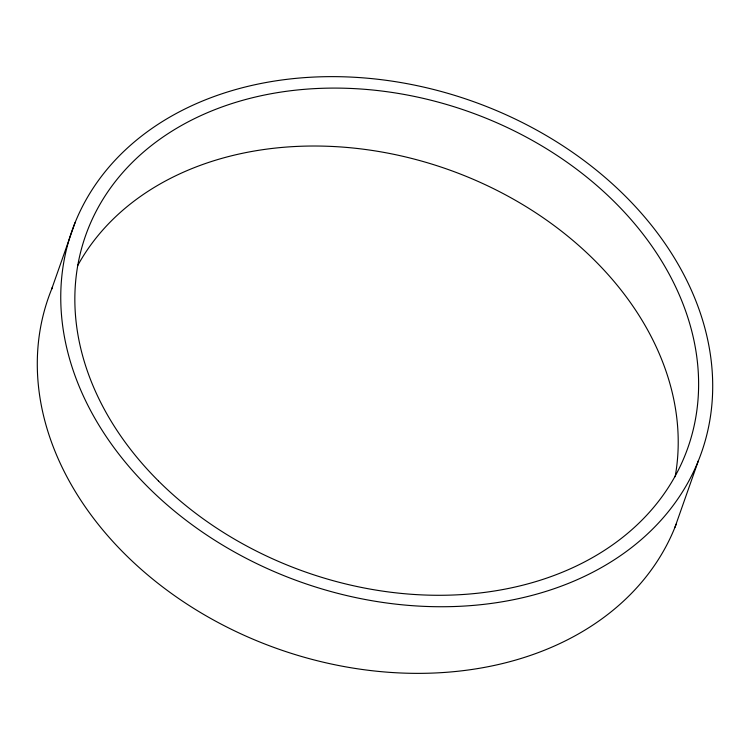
<?xml version="1.0" encoding="UTF-8"?>
<svg xmlns="http://www.w3.org/2000/svg" width="750" height="750" viewBox="0 0 750 750"><rect width="100%" height="100%" fill="white"/><g stroke="black" fill="none" stroke-linecap="round" stroke-linejoin="round"><path stroke-width="1.12" d="M51.637 289.191L75.094 222.572M674.906 527.428L698.362 460.809A333.712 255.262 19.4 0 0 313.744 77.072A333.712 255.262 19.4 0 0 148.088 487.191A333.712 255.262 19.4 0 0 698.362 460.809M77.625 265.697A319.284 244.228 19.4 0 1 447.797 169.378A319.284 244.228 19.4 0 1 675.141 476.709M676.163 524.241A333.712 255.262 19.4 0 1 268.331 645.356A333.712 255.262 19.4 0 1 52.5 287.081M158.4 480.9A319.284 244.228 19.4 0 0 684.891 455.663A319.284 244.228 19.4 0 0 316.894 88.509A319.284 244.228 19.4 0 0 158.4 480.9"/></g></svg>
